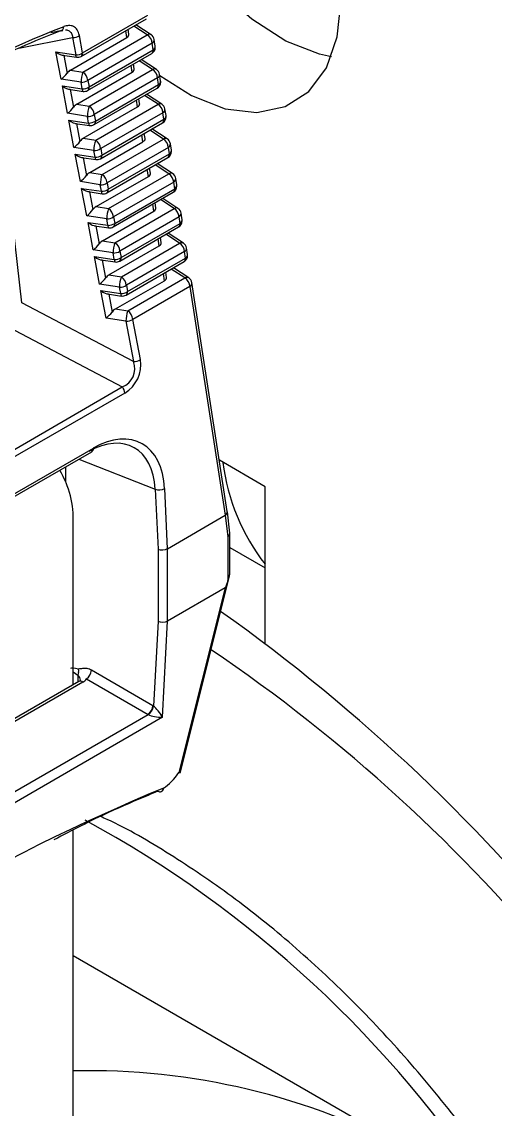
# Model space of a CAD drawing. Extents: x 12.3 to 108.7, y 1.1 to 80.4.
# Drawn here: x 22.097 to 22.765, y 64.681 to 66.213 of the extents above; entities that cross this region are included whole.
import ezdxf

# ---------------------------------------------------------------- set-up
doc = ezdxf.new("R2010")
doc.units = 0
doc.header["$MEASUREMENT"] = 0
doc.layers.add('OBJECT', color=7, linetype='CONTINUOUS')

msp = doc.modelspace()

# ---------------------------------------------------------------- linework, layer by layer
at = {"layer": 'OBJECT'}
for p, q in [((22.1812, 66.164), (22.2732, 66.2171)), ((22.1833, 66.169), (22.2752, 66.2221)), ((22.1521, 66.1999), (22.1386, 66.1972)), ((22.153, 66.2), (22.1555, 66.2008)), ((22.1539, 66.2003), (22.1555, 66.2006)), ((22.1836, 66.142), (22.2743, 66.1944)), ((22.2456, 66.1907), (22.2441, 66.2003)), ((22.2485, 66.1953), (22.2474, 66.2022)), ((22.2743, 66.1944), (22.2553, 66.2068)), ((22.2797, 66.1946), (22.2584, 66.2085)), ((22.0932, 66.1754), (22.1691, 66.1908)), ((22.1661, 66.1448), (22.2456, 66.1907)), ((22.1691, 66.1908), (22.1737, 66.1662)), ((22.1833, 66.169), (22.1787, 66.1935)), ((22.2813, 66.1826), (22.1906, 66.1302)), ((22.2828, 66.1732), (22.2813, 66.1826)), ((22.2856, 66.1784), (22.2842, 66.1878)), ((22.1457, 66.1704), (22.1737, 66.1662)), ((22.1529, 66.1319), (22.1457, 66.1704)), ((22.1548, 66.1657), (22.1748, 66.1628)), ((22.1568, 66.1654), (22.1614, 66.1405)), ((22.1903, 66.1159), (22.2807, 66.1682)), ((22.1923, 66.121), (22.2828, 66.1732)), ((22.0975, 65.8166), (22.0587, 66.1588)), ((22.2532, 66.1417), (22.2517, 66.1514)), ((22.2561, 66.1464), (22.255, 66.1533)), ((22.2819, 66.1454), (22.2629, 66.1579)), ((22.2873, 66.1457), (22.2659, 66.1596)), ((22.1661, 66.1448), (22.1836, 66.142)), ((22.1751, 66.0967), (22.2532, 66.1417)), ((22.1926, 66.0939), (22.2819, 66.1454)), ((22.2889, 66.1337), (22.1996, 66.0821)), ((22.2904, 66.1243), (22.2889, 66.1337)), ((22.2932, 66.1295), (22.2917, 66.1388)), ((22.181, 66.1275), (22.1529, 66.1319)), ((22.1547, 66.1223), (22.1827, 66.1182)), ((22.162, 66.0838), (22.1547, 66.1223)), ((22.1639, 66.1176), (22.1838, 66.1147)), ((22.1658, 66.1174), (22.1705, 66.0924)), ((22.1827, 66.1182), (22.181, 66.1275)), ((22.1906, 66.1302), (22.1923, 66.121)), ((22.1993, 66.0679), (22.2883, 66.1193)), ((22.2014, 66.0729), (22.2904, 66.1243)), ((22.2607, 66.0928), (22.2592, 66.1025)), ((22.2636, 66.0974), (22.2626, 66.1044)), ((22.2895, 66.0965), (22.2704, 66.1089)), ((22.2949, 66.0968), (22.2735, 66.1107)), ((22.1751, 66.0967), (22.1926, 66.0939)), ((22.1842, 66.0486), (22.2607, 66.0928)), ((22.2017, 66.0458), (22.2895, 66.0965)), ((22.3008, 66.0806), (22.2993, 66.0899)), ((22.19, 66.0794), (22.162, 66.0838)), ((22.1638, 66.0742), (22.1917, 66.0701)), ((22.171, 66.0357), (22.1638, 66.0742)), ((22.1917, 66.0701), (22.19, 66.0794)), ((22.1996, 66.0821), (22.2014, 66.0729)), ((22.2965, 66.0847), (22.2087, 66.034)), ((22.2104, 66.0249), (22.2979, 66.0754)), ((22.2979, 66.0754), (22.2965, 66.0847)), ((22.1729, 66.0696), (22.1928, 66.0667)), ((22.1748, 66.0693), (22.1795, 66.0443)), ((22.2083, 66.0198), (22.2959, 66.0704)), ((22.2971, 66.0476), (22.2779, 66.06)), ((22.3025, 66.0478), (22.281, 66.0618)), ((22.1842, 66.0486), (22.2017, 66.0458)), ((22.1932, 66.0005), (22.2683, 66.0438)), ((22.2107, 65.9977), (22.2971, 66.0476)), ((22.2683, 66.0438), (22.2668, 66.0536)), ((22.2712, 66.0485), (22.2701, 66.0555)), ((22.3083, 66.0317), (22.3069, 66.041)), ((22.1991, 66.0313), (22.171, 66.0357)), ((22.1728, 66.0262), (22.2008, 66.0221)), ((22.1801, 65.9876), (22.1728, 66.0262)), ((22.2008, 66.0221), (22.1991, 66.0313)), ((22.2087, 66.034), (22.2104, 66.0249)), ((22.3041, 66.0358), (22.2177, 65.9859)), ((22.2194, 65.9768), (22.3055, 66.0265)), ((22.3055, 66.0265), (22.3041, 66.0358)), ((22.1819, 66.0215), (22.2019, 66.0186)), ((22.1839, 66.0212), (22.1886, 65.9962)), ((22.2174, 65.9718), (22.3035, 66.0215)), ((22.3047, 65.9986), (22.2855, 66.0111)), ((22.31, 65.9989), (22.2885, 66.0129)), ((22.1932, 66.0005), (22.2107, 65.9977)), ((22.2023, 65.9524), (22.2759, 65.9949)), ((22.2198, 65.9496), (22.3047, 65.9986)), ((22.2759, 65.9949), (22.2744, 66.0047)), ((22.2788, 65.9995), (22.2777, 66.0066)), ((22.2081, 65.9832), (22.1801, 65.9876)), ((22.2098, 65.974), (22.2081, 65.9832)), ((22.2177, 65.9859), (22.2194, 65.9768)), ((22.3117, 65.9868), (22.2268, 65.9378)), ((22.3131, 65.9776), (22.3117, 65.9868)), ((22.3159, 65.9828), (22.3145, 65.992)), ((22.1819, 65.9781), (22.2098, 65.974)), ((22.1891, 65.9395), (22.1819, 65.9781)), ((22.191, 65.9735), (22.2109, 65.9705)), ((22.1929, 65.9732), (22.1976, 65.9481)), ((22.2264, 65.9237), (22.311, 65.9726)), ((22.2285, 65.9287), (22.3131, 65.9776)), ((22.2023, 65.9524), (22.2198, 65.9496)), ((22.2288, 65.9015), (22.3122, 65.9497)), ((22.2835, 65.9459), (22.282, 65.9558)), ((22.2864, 65.9506), (22.2853, 65.9577)), ((22.3122, 65.9497), (22.293, 65.9622)), ((22.3176, 65.9499), (22.2961, 65.9639)), ((22.2172, 65.9351), (22.1891, 65.9395)), ((22.2113, 65.9043), (22.2835, 65.9459)), ((22.2189, 65.926), (22.2172, 65.9351)), ((22.2268, 65.9378), (22.2285, 65.9287)), ((22.3192, 65.9379), (22.2358, 65.8897)), ((22.3207, 65.9287), (22.3192, 65.9379)), ((22.3235, 65.9339), (22.3221, 65.9431)), ((22.1909, 65.9301), (22.2189, 65.926)), ((22.1982, 65.8914), (22.1909, 65.9301)), ((22.2, 65.9254), (22.22, 65.9225)), ((22.202, 65.9251), (22.2067, 65.9)), ((22.2355, 65.8757), (22.3186, 65.9237)), ((22.2375, 65.8807), (22.3207, 65.9287)), ((22.2113, 65.9043), (22.2288, 65.9015)), ((22.2911, 65.897), (22.2895, 65.9069)), ((22.294, 65.9016), (22.2929, 65.9088)), ((22.3198, 65.9007), (22.3005, 65.9133)), ((22.3252, 65.901), (22.3036, 65.915)), ((22.2262, 65.887), (22.1982, 65.8914)), ((22.2204, 65.8562), (22.2911, 65.897)), ((22.2358, 65.8897), (22.2375, 65.8807)), ((22.2379, 65.8534), (22.3198, 65.9007)), ((22.3268, 65.8889), (22.2449, 65.8416)), ((22.3282, 65.8798), (22.3268, 65.8889)), ((22.3311, 65.885), (22.3296, 65.8941)), ((22.1999, 65.882), (22.2279, 65.8779)), ((22.2072, 65.8433), (22.1999, 65.882)), ((22.2091, 65.8774), (22.229, 65.8744)), ((22.211, 65.8771), (22.2157, 65.8519)), ((22.2279, 65.8779), (22.2262, 65.887)), ((22.2445, 65.8276), (22.3262, 65.8748)), ((22.2466, 65.8326), (22.3282, 65.8798)), ((22.2986, 65.848), (22.2971, 65.858)), ((22.3015, 65.8527), (22.3004, 65.8599)), ((22.3274, 65.8518), (22.3081, 65.8643)), ((22.3328, 65.852), (22.3112, 65.8661)), ((22.2353, 65.8389), (22.2072, 65.8433)), ((22.2204, 65.8562), (22.2379, 65.8534)), ((22.2294, 65.8081), (22.2986, 65.848)), ((22.2449, 65.8416), (22.2466, 65.8326)), ((22.2469, 65.8053), (22.3274, 65.8518)), ((22.3871, 65.5227), (22.3372, 65.8452)), ((22.209, 65.834), (22.237, 65.8299)), ((22.2163, 65.7952), (22.209, 65.834)), ((22.2181, 65.8293), (22.238, 65.8264)), ((22.22, 65.829), (22.2248, 65.8038)), ((22.237, 65.8299), (22.2353, 65.8389)), ((22.3344, 65.84), (22.2539, 65.7935)), ((22.3344, 65.84), (22.3843, 65.5174)), ((22.255, 65.734), (22.0975, 65.8166)), ((22.2294, 65.8081), (22.2469, 65.8053)), ((22.0792, 65.7823), (22.2392, 65.6984)), ((22.2443, 65.7908), (22.2163, 65.7952)), ((22.2443, 65.7908), (22.255, 65.734)), ((22.2646, 65.7368), (22.2539, 65.7935)), ((21.6439, 65.3547), (22.2392, 65.6984)), ((22.2428, 65.6897), (21.6474, 65.346)), ((21.6963, 65.3222), (22.1984, 65.6121)), ((21.6943, 65.3172), (22.1963, 65.607)), ((22.1778, 65.5964), (22.2854, 65.5542)), ((22.1594, 65.5651), (22.1594, 65.5857)), ((22.4405, 65.5576), (22.376, 65.5949)), ((22.2854, 65.5542), (22.2895, 65.4699)), ((22.303, 65.4704), (22.2989, 65.555)), ((22.4405, 65.3361), (22.4405, 65.5576)), ((22.3906, 65.4922), (22.3872, 65.5225)), ((22.17, 65.2786), (22.17, 65.5059)), ((22.303, 65.4704), (22.3843, 65.5174)), ((22.3843, 65.5174), (22.3877, 65.4873)), ((22.3906, 65.4345), (22.3906, 65.4918)), ((22.3877, 65.4873), (22.3877, 65.424)), ((22.2895, 65.4699), (22.2895, 65.3683)), ((22.303, 65.4704), (22.303, 65.4704)), ((22.303, 65.3684), (22.303, 65.4704)), ((22.3906, 65.4721), (22.4405, 65.4433)), ((22.3212, 65.1555), (22.3902, 65.4316)), ((22.384, 65.4151), (22.303, 65.3684)), ((22.384, 65.4151), (22.3189, 65.1549)), ((22.2895, 65.3683), (22.2832, 65.2486)), ((22.2959, 65.2328), (22.303, 65.3684)), ((22.303, 65.3684), (22.303, 65.3684)), ((22.17, 65.297), (22.1764, 65.2922)), ((22.1764, 65.2922), (22.1764, 65.2823)), ((22.2824, 65.2491), (22.1959, 65.2991)), ((22.1835, 65.2823), (21.6113, 64.9519)), ((22.1779, 65.2831), (21.6115, 64.9561)), ((22.1888, 65.2869), (22.2754, 65.2369)), ((22.2959, 65.2328), (21.6033, 64.8329)), ((21.6109, 64.8533), (22.2754, 65.2369)), ((22.17, 64.5253), (22.17, 65.0738)), ((24.2417, 63.7006), (22.17, 64.8966))]:
    msp.add_line(p, q, dxfattribs=at)
at = {"layer": 'OBJECT', "flags": 128}
for points in [[(22.5339, 66.1635), (22.5171, 66.167), (22.4696, 66.1855), (22.4215, 66.2163), (22.3751, 66.2579), (22.3325, 66.3086), (22.2958, 66.3658), (22.2667, 66.4269), (22.2465, 66.489), (22.2361, 66.5493), (22.2361, 66.6049), (22.2465, 66.6533), (22.2483, 66.6582)], [(22.292, 66.1369), (22.3367, 66.1087), (22.3842, 66.0903), (22.4289, 66.085), (22.4688, 66.0932), (22.5019, 66.1145), (22.5268, 66.1478), (22.5422, 66.1916), (22.5474, 66.2439)], [(22.1748, 66.1628), (22.1745, 66.1629), (22.1742, 66.1633), (22.174, 66.164), (22.1738, 66.165), (22.1737, 66.1662)], [(22.1827, 66.1182), (22.1828, 66.1169), (22.183, 66.1159), (22.1833, 66.1152), (22.1836, 66.1148), (22.1838, 66.1147)], [(22.1917, 66.0701), (22.1919, 66.0689), (22.192, 66.0679), (22.1923, 66.0671), (22.1926, 66.0667), (22.1928, 66.0667)], [(22.2008, 66.0221), (22.2009, 66.0208), (22.2011, 66.0198), (22.2013, 66.0191), (22.2017, 66.0187), (22.2019, 66.0186)], [(22.2098, 65.974), (22.2099, 65.9728), (22.2101, 65.9718), (22.2104, 65.971), (22.2107, 65.9706), (22.2109, 65.9705)], [(22.2189, 65.926), (22.219, 65.9247), (22.2192, 65.9237), (22.2194, 65.923), (22.2197, 65.9226), (22.22, 65.9225)], [(22.2279, 65.8779), (22.228, 65.8767), (22.2282, 65.8756), (22.2285, 65.8749), (22.2288, 65.8745), (22.229, 65.8744)], [(22.237, 65.8299), (22.2371, 65.8286), (22.2372, 65.8276), (22.2375, 65.8269), (22.2378, 65.8265), (22.238, 65.8264)]]:
    msp.add_lwpolyline(points, dxfattribs=at)
at = {"layer": 'OBJECT'}
for centre, radius, start, end in [((22.1508, 66.2056), 0.0058, 282.9062, 2.8181), ((22.2773, 66.1899), 0.00535, 62.3831, 122.9563), ((22.2659, 66.1814), 0.0155, 4.5076, 56.9495), ((22.2743, 66.1863), 0.01, 8.8019, 56.9399), ((22.17, 66.2056), 0.0149, 266.4461, 305.6868), ((22.2785, 66.1875), 0.00568, 300.1452, 2.6726), ((22.1746, 66.1811), 0.0149, 266.4444, 305.6885), ((22.1762, 66.1727), 0.01, 261.6488, 299.9973), ((22.1782, 66.1682), 0.00517, 305.9953, 9.3082), ((22.2757, 66.1768), 0.01, 299.9973, 0), ((22.2777, 66.1724), 0.00517, 305.9953, 9.3082), ((22.2799, 66.1781), 0.00568, 300.1439, 2.6741), ((22.2757, 66.1768), 0.01, 0, 8.8019), ((22.2204, 66.1279), 0.0394, 159.0401, 180.6522), ((22.1751, 66.129), 0.0155, 4.5076, 56.9495), ((22.2848, 66.141), 0.00535, 62.3829, 122.9565), ((22.2735, 66.1325), 0.0155, 4.5065, 56.9496), ((22.2819, 66.1373), 0.01, 8.8019, 56.9399), ((22.2861, 66.1386), 0.00568, 300.1446, 2.6732), ((22.1819, 66.1423), 0.0149, 266.446, 305.6867), ((22.1836, 66.133), 0.0149, 266.4486, 305.6842), ((22.1874, 66.1201), 0.00502, 304.9375, 10.366), ((22.2833, 66.1279), 0.01, 299.9973, 0), ((22.2853, 66.1235), 0.00517, 305.9924, 9.3091), ((22.2875, 66.1292), 0.00568, 300.1446, 2.6732), ((22.2833, 66.1279), 0.01, 0, 8.8019), ((22.1853, 66.1246), 0.01, 261.6488, 299.9973), ((22.2294, 66.0798), 0.0394, 159.0407, 180.6516), ((22.1842, 66.0809), 0.0155, 4.5065, 56.9496), ((22.2924, 66.092), 0.00535, 62.3831, 122.9562), ((22.281, 66.0835), 0.0155, 4.5075, 56.9496), ((22.2894, 66.0884), 0.01, 8.8019, 56.9399), ((22.2936, 66.0896), 0.00568, 300.1438, 2.6739), ((22.1909, 66.0942), 0.0149, 266.4441, 305.686), ((22.1927, 66.085), 0.0149, 266.444, 305.6862), ((22.1964, 66.072), 0.00502, 304.9331, 10.3684), ((22.2909, 66.079), 0.01, 299.9973, 0), ((22.2928, 66.0746), 0.00517, 305.9952, 9.308), ((22.2951, 66.0803), 0.00568, 300.1437, 2.6721), ((22.2909, 66.079), 0.01, 0, 8.8019), ((22.1943, 66.0766), 0.01, 261.6488, 299.9973), ((22.2385, 66.0317), 0.0394, 159.0401, 180.6524), ((22.1932, 66.0328), 0.0155, 4.5075, 56.9496), ((22.3, 66.0431), 0.00535, 62.3829, 122.9565), ((22.2886, 66.0346), 0.0155, 4.5064, 56.9496), ((22.297, 66.0394), 0.01, 8.8019, 56.9399), ((22.3012, 66.0407), 0.00568, 300.1444, 2.6734), ((22.2, 66.0461), 0.0149, 266.4462, 305.6867), ((22.2985, 66.0301), 0.01, 299.9973, 0), ((22.3004, 66.0257), 0.00517, 305.9952, 9.308), ((22.3027, 66.0314), 0.00568, 300.1446, 2.6732), ((22.2985, 66.0301), 0.01, 0, 8.8019), ((22.2017, 66.0369), 0.0149, 266.4423, 305.6904), ((22.2033, 66.0285), 0.01, 261.6488, 299.9973), ((22.2055, 66.0239), 0.00502, 304.9345, 10.3686), ((22.2475, 65.9836), 0.0394, 159.0407, 180.6516), ((22.2023, 65.9847), 0.0155, 4.5064, 56.9496), ((22.3076, 65.9941), 0.00535, 62.3829, 122.9565), ((22.2962, 65.9856), 0.0155, 4.5076, 56.9494), ((22.3046, 65.9905), 0.01, 8.8019, 56.9399), ((22.209, 65.998), 0.0149, 266.444, 305.6861), ((22.306, 65.9812), 0.01, 299.9973, 0), ((22.3088, 65.9917), 0.00568, 300.1441, 2.6739), ((22.3102, 65.9825), 0.00568, 300.1446, 2.6732), ((22.306, 65.9812), 0.01, 0, 8.8019), ((22.2108, 65.9889), 0.0149, 266.4461, 305.6867), ((22.2124, 65.9804), 0.01, 261.6488, 299.9973), ((22.2145, 65.9759), 0.00502, 304.9371, 10.366), ((22.308, 65.9768), 0.00517, 306.0119, 9.2913), ((22.2566, 65.9355), 0.0394, 159.0401, 180.6522), ((22.2113, 65.9366), 0.0155, 4.5076, 56.9494), ((22.3151, 65.9452), 0.00535, 62.3831, 122.9562), ((22.3038, 65.9367), 0.0155, 4.5063, 56.9497), ((22.3122, 65.9415), 0.01, 8.8019, 56.9399), ((22.2181, 65.9499), 0.0149, 266.4444, 305.6884), ((22.3164, 65.9428), 0.00568, 300.1436, 2.6741), ((22.3178, 65.9336), 0.00568, 300.1444, 2.6734), ((22.3136, 65.9323), 0.01, 0, 8.8019), ((22.2198, 65.9408), 0.0149, 266.4485, 305.6843), ((22.2214, 65.9324), 0.01, 261.6488, 299.9973), ((22.2235, 65.9278), 0.00502, 304.9548, 10.3483), ((22.3136, 65.9323), 0.01, 299.9973, 0), ((22.3156, 65.9278), 0.00517, 305.9935, 9.3078), ((22.2656, 65.8874), 0.0394, 159.0407, 180.6518), ((22.2271, 65.9018), 0.0149, 266.4442, 305.6861), ((22.2204, 65.8885), 0.0155, 4.5063, 56.9497), ((22.3227, 65.8962), 0.00535, 62.384, 122.9557), ((22.3114, 65.8877), 0.0155, 4.5076, 56.9495), ((22.3198, 65.8926), 0.01, 8.8019, 56.9399), ((22.324, 65.8938), 0.00568, 300.1444, 2.6734), ((22.2288, 65.8928), 0.0149, 266.4438, 305.6863), ((22.2305, 65.8843), 0.01, 261.6488, 299.9973), ((22.2326, 65.8798), 0.00502, 304.9342, 10.367), ((22.3212, 65.8834), 0.01, 299.9973, 0), ((22.3231, 65.8789), 0.00517, 305.9964, 9.3071), ((22.3254, 65.8847), 0.00568, 300.1444, 2.6734), ((22.3212, 65.8834), 0.01, 0, 8.8019), ((22.2747, 65.8393), 0.0394, 159.0401, 180.6522), ((22.2362, 65.8537), 0.0149, 266.4443, 305.6885), ((22.2294, 65.8404), 0.0155, 4.5076, 56.9495), ((22.3303, 65.8473), 0.00535, 62.3841, 122.9553), ((22.3189, 65.8388), 0.0155, 4.5065, 56.9496), ((22.3273, 65.8436), 0.01, 8.8019, 56.9399), ((22.3315, 65.8449), 0.00568, 300.1441, 2.6739), ((22.2379, 65.8447), 0.0149, 266.4443, 305.6885), ((22.2395, 65.8363), 0.01, 261.6488, 299.9973), ((22.2416, 65.8317), 0.00502, 304.9361, 10.3674), ((22.2837, 65.7912), 0.0394, 159.0409, 180.6515), ((22.2385, 65.7923), 0.0155, 4.5065, 56.9496), ((22.2452, 65.8056), 0.0149, 266.4442, 305.686), ((22.2559, 65.7488), 0.0149, 266.4484, 305.6844), ((22.2272, 65.6884), 0.0156, 4.6783, 39.552), ((22.1934, 65.6112), 0.00507, 305.2973, 10.0061), ((22.6726, 65.6285), 0.2938, 187.1417, 217.8182), ((22.0357, 65.5119), 0.1344, 357.465, 30.9098), ((22.2913, 65.5694), 0.0163, 248.783, 297.8048), ((20.9061, 63.3076), 2.5434, 22.1423, 54.6462), ((21.0628, 63.4047), 2.3223, 22.632, 55.914), ((22.1884, 65.291), 0.012, 154.8974, 174.5695), ((22.164, 65.2986), 0.0137, 349.5393, 8.5201), ((22.1776, 65.3015), 0.0184, 307.4726, 352.5269), ((22.1801, 65.2785), 0.00516, 47.6327, 114.5154), ((22.2642, 65.2515), 0.0184, 307.4742, 352.5263), ((22.2639, 65.2524), 0.0197, 307.2121, 349.0047), ((22.2921, 65.1332), 0.00531, 240.3113, 290.415), ((22.2913, 65.1335), 0.00587, 296.3107, 354.7436), ((22.2901, 65.1375), 0.01, 292.438, 302.4632), ((22.2928, 65.1325), 0.00438, 307.4763, 5.792), ((21.4244, 63.6866), 1.5953, 32.9478, 61.4515), ((22.1926, 63.7709), 0.964, 61.7574, 91.34)]:
    msp.add_arc(centre, radius, start, end, dxfattribs=at)
for centre, major_axis, ratio, start_param, end_param in [((21.991, 64.3314), (1.0308, 2.0018), 0.606843, 0.574391, 0.937899), ((21.9981, 64.3278), (1.0257, 1.9932), 0.60697, 0.574247, 0.937755), ((22.0006, 64.2723), (0.9928, 1.9312), 0.606953, 0.600984, 0.910013), ((22.2384, 66.1948), (0.0101, 0), 0.578066, 5.500531, 6.374197), ((22.1482, 66.1768), (0.0105, -0.0101), 0.443807, 4.891715, 5.946127), ((22.1555, 66.1383), (0.00839, 0.00863), 0.259031, 4.154567, 5.208979), ((22.1667, 66.1365), (0.00622, 0.00869), 0.616507, 0.936244, 1.553976), ((22.246, 66.1459), (0.0101, 0), 0.578066, 5.500531, 6.374197), ((22.1573, 66.1287), (0.0105, -0.0101), 0.443807, 4.891715, 5.946127), ((22.1645, 66.0902), (0.00839, 0.00863), 0.259031, 4.154567, 5.208979), ((22.1757, 66.0884), (0.00622, 0.00869), 0.616507, 0.936244, 1.553976), ((22.2536, 66.0969), (0.0101, 0), 0.578066, 5.500531, 6.374197), ((22.1663, 66.0807), (0.0105, -0.0101), 0.443807, 4.891715, 5.946127), ((22.1736, 66.0421), (0.00839, 0.00863), 0.259031, 4.154567, 5.208979), ((22.1848, 66.0403), (0.00622, 0.00869), 0.616507, 0.936244, 1.553976), ((22.2612, 66.048), (0.0101, 0), 0.578066, 5.500531, 6.374197), ((22.1754, 66.0326), (0.0105, -0.0101), 0.443807, 4.891715, 5.946127), ((22.1826, 65.994), (0.00839, 0.00863), 0.259031, 4.154567, 5.208979), ((22.1938, 65.9922), (0.00622, 0.00869), 0.616507, 0.936244, 1.553976), ((22.2688, 65.999), (0.0101, 0), 0.578066, 5.500531, 6.374197), ((22.1844, 65.9845), (0.0105, -0.0101), 0.443807, 4.891715, 5.946127), ((22.2029, 65.9441), (0.00622, 0.00869), 0.616507, 0.936244, 1.553976), ((22.2763, 65.9501), (0.0101, 0), 0.578066, 5.500531, 6.374197), ((22.1917, 65.9459), (0.00839, 0.00863), 0.259031, 4.154567, 5.208979), ((22.1934, 65.9365), (0.0105, -0.0101), 0.443807, 4.891715, 5.946127), ((22.2119, 65.896), (0.00622, 0.00869), 0.616507, 0.936244, 1.553976), ((22.2007, 65.8978), (0.00839, 0.00863), 0.259031, 4.154567, 5.208979), ((22.2839, 65.9011), (0.0101, 0), 0.578066, 5.500531, 6.374197), ((22.2025, 65.8884), (0.0105, -0.0101), 0.443807, 4.891715, 5.946127), ((22.2098, 65.8497), (0.00839, 0.00863), 0.259031, 4.154567, 5.208979), ((22.221, 65.8479), (0.00622, 0.00869), 0.616507, 0.936244, 1.553976), ((22.2915, 65.8522), (0.0101, 0), 0.578066, 5.500531, 6.374197), ((22.2115, 65.8404), (0.0105, -0.0101), 0.443807, 4.891715, 5.946127), ((22.2188, 65.8016), (0.00839, 0.00863), 0.259031, 4.154567, 5.208979), ((22.23, 65.7998), (0.00622, 0.00869), 0.616507, 0.936244, 1.553976), ((22.2306, 65.7236), (0.0178, 0.0358), 0.831447, 4.037198, 5.448723), ((22.2235, 65.7273), (0.0298, -0.0169), 0.875287, 5.663583, 7.075109), ((22.2031, 65.4988), (0.0625, 0.1202), 0.605304, 5.479606, 7.042806), ((22.1961, 65.5025), (0.0589, 0.1108), 0.607467, 5.485361, 7.048561), ((22.3772, 65.5213), (0.00991, 0.00133), 0.627377, 5.422325, 6.295991), ((22.3608, 65.6666), (-0.0234, 0.1493), 0.050801, 3.161193, 3.167547), ((22.3806, 65.4914), (0.00999, 0.00056), 0.611383, 5.463282, 6.317691), ((22.2959, 65.4743), (0.01, 0.00024), 0.563161, 4.000594, 5.484124), ((22.4185, 65.5857), (0.0347, 0.1707), 0.036347, 3.173727, 3.474397), ((22.2959, 65.3727), (0.01, -0.00026), 0.591308, 4.029737, 5.513267), ((22.2756, 65.2367), (0.1099, -0.0644), 0.111287, 2.734051, 3.108061), ((22.1653, 65.2865), (0.0149, -0.0022), 0.653323, 0.100655, 0.829602), ((22.1659, 65.2943), (0.025, -0.0021), 0.625176, 5.549723, 5.927657), ((22.2811, 65.2335), (-0.0114, 0.0165), 0.62527, 5.304576, 5.358656), ((22.2888, 65.2373), (-0.009, 0.0124), 0.233872, 4.179366, 5.663024), ((22.2746, 65.2291), (-0.00655, 0.00768), 0.666013, 5.234405, 5.288485), ((22.2888, 65.2373), (0.0154, -0.002), 0.262149, 3.739569, 5.223228), ((22.2972, 65.1715), (0.0269, 0.0422), 0.545295, 4.005252, 4.667084), ((21.8164, 62.2758), (1.8185, 2.8489), 0.545295, 0.66147, 0.957802)]:
    msp.add_ellipse(centre, major_axis=major_axis, ratio=ratio, start_param=start_param, end_param=end_param, dxfattribs=at)
for points, knots in [([(22.1521, 66.1999), (22.1474, 66.1981), (22.1239, 66.1889), (22.0453, 66.1555), (21.9664, 66.1152), (21.8877, 66.0693), (21.8092, 66.0216), (21.7362, 65.9683), (21.6819, 65.9285)], [0, 0, 0, 0, 0.029967, 0.149857, 0.5, 0.529967, 0.649857, 1, 1, 1, 1]), ([(22.1787, 66.1935), (22.1779, 66.1963), (22.1762, 66.202), (22.1707, 66.2067), (22.1639, 66.2081), (22.1589, 66.2066), (22.1566, 66.2059)], [0, 0, 0, 0, 0.2618797, 0.5244062, 0.7764192, 1, 1, 1, 1]), ([(22.1592, 66.2012), (22.1593, 66.2012), (22.1613, 66.2016), (22.1645, 66.2001), (22.1681, 66.1967), (22.1687, 66.1928), (22.1691, 66.1908)], [0, 0, 0, 0, 0.018701, 0.338127, 0.658069, 1, 1, 1, 1]), ([(22.3877, 65.424), (22.3882, 65.4256), (22.3891, 65.4283), (22.3904, 65.4318), (22.3905, 65.4337), (22.3905, 65.4345)], [0, 0, 0, 0, 0.44748, 0.7584878, 1, 1, 1, 1]), ([(22.1959, 65.2991), (22.1938, 65.3), (22.1892, 65.3022), (22.1833, 65.3014), (22.1794, 65.3009), (22.1776, 65.3007)], [0, 0, 0, 0, 0.3054214, 0.682484, 1, 1, 1, 1]), ([(22.1803, 65.2853), (22.1803, 65.2853), (22.1803, 65.2852), (22.1802, 65.2848), (22.1786, 65.2836), (22.1779, 65.2831)], [0, 0, 0, 0, 0.061413, 0.613875, 1, 1, 1, 1]), ([(22.3189, 65.1549), (22.3189, 65.1549), (22.3193, 65.1549), (22.3202, 65.1549), (22.3211, 65.155), (22.321, 65.1554), (22.321, 65.1555)], [0, 0, 0, 0, 0.024859, 0.292644, 0.805239, 1, 1, 1, 1]), ([(22.2894, 65.1286), (22.2848, 65.1267), (22.2617, 65.117), (22.2131, 65.0966), (22.1686, 65.0736), (22.1428, 65.0602)], [0, 0, 0, 0, 0.095411, 0.477083, 1, 1, 1, 1]), ([(22.8074, 64.5286), (22.8008, 64.5392), (22.7728, 64.5841), (22.7174, 64.6587), (22.6422, 64.7509), (22.5624, 64.8358), (22.4794, 64.9131), (22.3937, 64.982), (22.3063, 65.0405), (22.2442, 65.0775), (22.2115, 65.0916), (22.2083, 65.0929)], [0, 0, 0, 0, 0.041419, 0.175837, 0.31033, 0.444941, 0.579713, 0.714682, 0.849874, 0.985285, 1, 1, 1, 1])]:
    msp.add_open_spline(points, degree=3, knots=knots, dxfattribs=at)

doc.saveas('drawing.dxf')
